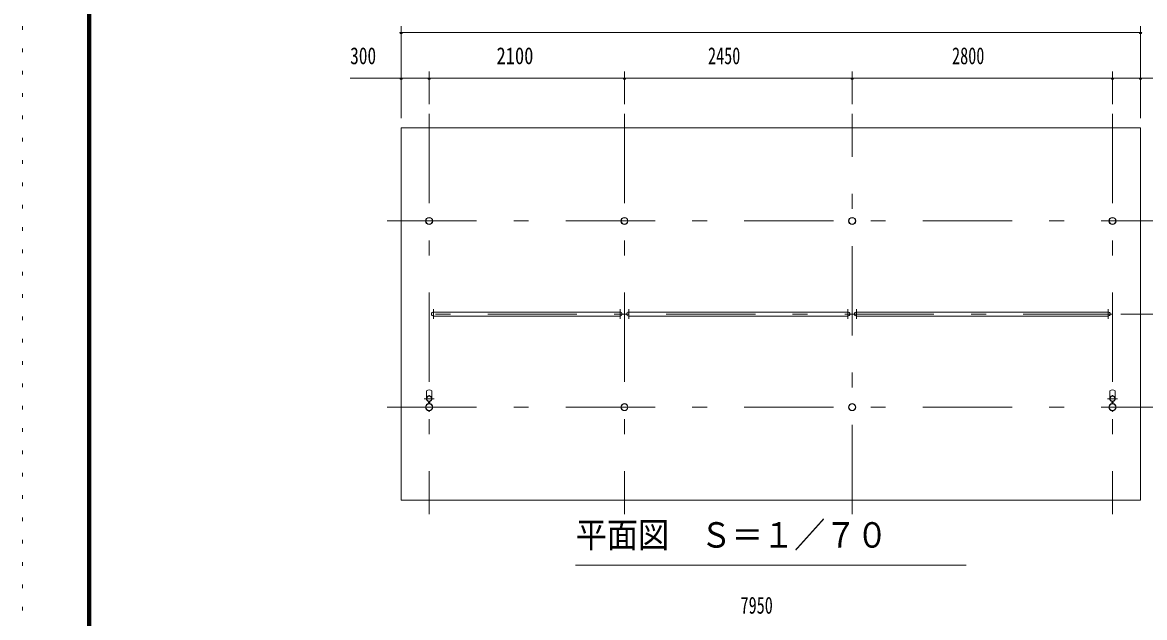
# Model space of a CAD drawing. Units: millimetres, scale not verified, with parts at other scales. Extents: x -32624 to 32629, y -14700 to 14700.
# Drawn here: x -8951 to 3118, y -5654 to 741 of the extents above; entities that cross this region are included whole.
import ezdxf
from ezdxf.enums import TextEntityAlignment as Align

# ---------------------------------------------------------------- set-up
doc = ezdxf.new("R2010")
doc.units = ezdxf.units.MM
doc.header["$LTSCALE"] = 80
doc.linetypes.add('USER3', pattern=[24, 12, -5, 2, -5])
doc.linetypes.add('USER4', pattern=[3, 0.5, -2.5])
for name, color, linetype, lineweight in [('0-2_1-0BOLD', 7, 'Continuous', 18), ('0-3_1-2CENTER', 3, 'USER3', 18), ('0-5_1-5DIM', 3, 'Continuous', 18), ('0-C_F-F', 5, 'Continuous', 18), ('0-D_F-E_J_ADD', 5, 'USER4', 18)]:
    doc.layers.add(name, color=color, linetype=linetype, lineweight=lineweight)
doc.styles.add('ＭＳ ゴシック', font='')
doc.styles.get('ＭＳ ゴシック').set_extended_font_data('MS Gothic')

msp = doc.modelspace()

# ---------------------------------------------------------------- linework, layer by layer
at = {"layer": '0-2_1-0BOLD'}
for p, q in [((-4530.58, -2370.66), (-2523.29, -2370.66)), ((-2523.29, -2413.36), (-4530.58, -2413.36)), ((-2430.58, -2370.66), (-73.28, -2370.66)), ((-73.28, -2413.36), (-2430.58, -2413.36)), ((2726.71, -2370.66), (19.42, -2370.66)), ((19.42, -2413.36), (2726.71, -2413.36)), ((-4604.44, -3292.49), (-4604.44, -3216.97)), ((-4549.44, -3216.97), (-4549.44, -3292.49)), ((2745.56, -3216.97), (2745.56, -3292.49)), ((2800.57, -3292.49), (2800.57, -3216.97)), ((-4581.54, -3330.74), (-4581.54, -3352.53)), ((-4579.94, -3353.98), (-4579.94, -3329.34)), ((-4573.94, -3353.98), (-4573.94, -3329.34)), ((-4572.34, -3330.74), (-4572.34, -3352.53)), ((2768.47, -3352.53), (2768.47, -3330.74)), ((2770.06, -3329.34), (2770.06, -3353.98)), ((2776.06, -3353.98), (2776.06, -3329.34)), ((2777.67, -3330.74), (2777.67, -3352.53))]:
    msp.add_line(p, q, dxfattribs=at)
msp.add_lwpolyline([(-4876.93, -392.01), (-4876.93, -4392.01), (3073.06, -4392.01), (3073.06, -392.01)], close=True, dxfattribs=at)
for centre, radius in [((-4576.94, -1392.01), 38.15), ((-4576.94, -1392.01), 35.35), ((-2476.93, -1392.01), 38.15), ((-2476.93, -1392.01), 35.35), ((-26.93, -1392.01), 38.15), ((-26.93, -1392.01), 35.35), ((2773.07, -1392.01), 38.15), ((2773.07, -1392.01), 35.35), ((-4576.94, -3392.01), 38.15), ((-4576.94, -3392.01), 35.35), ((-4576.94, -3302.01), 27.5), ((-4576.94, -3270.66), 2.25), ((-2476.93, -3392.01), 38.15), ((-2476.93, -3392.01), 35.35), ((-26.93, -3392.01), 38.15), ((-26.93, -3392.01), 35.35), ((2773.07, -3392.01), 38.15), ((2773.07, -3392.01), 35.35), ((2773.07, -3302.01), 27.5), ((2773.07, -3270.66), 2.25), ((-4576.94, -3434.01), 2.25), ((2773.07, -3434.01), 2.25)]:
    msp.add_circle(centre, radius, dxfattribs=at)
for centre, radius, start, end in [((-4530.58, -2392.01), 21.35, 90, 270), ((-2523.29, -2392.01), 21.35, 270, 90), ((-2430.58, -2392.01), 21.35, 90, 270), ((-73.28, -2392.01), 21.35, 270, 90), ((19.42, -2392.01), 21.35, 90, 270), ((2726.71, -2392.01), 21.35, 270, 90), ((-4576.94, -3252.47), 44.9, 52.23546, 127.76454), ((2773.07, -3252.47), 44.9, 52.23546, 127.76454), ((-4576.94, -3392.01), 39.75, 96.64514, 265.61671), ((-4576.94, -3302.01), 29.1, 95.93016, 260.90512), ((-4576.94, -3319.41), 44.9, 109.58864, 127.76454), ((-4576.94, -3270.66), 3.85, 321.34222, 270), ((-4576.94, -3302.01), 29.1, 279.09488, 90), ((-4576.94, -3392.01), 39.75, 270, 83.35486), ((-4576.94, -3319.41), 44.9, 52.23546, 70.41136), ((2773.07, -3392.01), 39.75, 96.64514, 265.61671), ((2773.07, -3302.01), 29.1, 95.93016, 260.90512), ((2773.07, -3319.41), 44.9, 109.58864, 127.76454), ((2773.07, -3270.66), 3.85, 321.34222, 270), ((2773.07, -3302.01), 29.1, 279.09488, 90), ((2773.07, -3392.01), 39.75, 270, 83.35486), ((2773.07, -3319.41), 44.9, 52.23546, 70.41136), ((-4576.94, -3434.01), 3.85, 90, 37.90752), ((2773.07, -3434.01), 3.85, 90, 37.90752)]:
    msp.add_arc(centre, radius, start, end, dxfattribs=at)
at = {"layer": '0-3_1-2CENTER'}
for p, q in [((-4576.94, -242.01), (-4576.94, -4542.01)), ((-2476.93, -242.01), (-2476.93, -4542.01)), ((-26.93, -4542.01), (-26.93, -242.01)), ((2773.07, -242.01), (2773.07, -4542.01)), ((-5026.93, -1392.01), (3223.07, -1392.01)), ((2773.06, -2392.01), (-4576.93, -2392.01)), ((-4530.58, -2443.36), (-4530.58, -2340.66)), ((-2523.29, -2340.66), (-2523.29, -2443.36)), ((-2430.58, -2443.36), (-2430.58, -2340.66)), ((-73.28, -2340.66), (-73.28, -2443.36)), ((19.42, -2340.66), (19.42, -2443.36)), ((2726.71, -2443.36), (2726.71, -2340.66)), ((-4521.94, -3302.01), (-4631.94, -3302.01)), ((-4566.18, -3341.68), (-4587.7, -3341.68)), ((2718.07, -3302.01), (2828.07, -3302.01)), ((2762.3, -3341.68), (2783.83, -3341.68)), ((-5026.93, -3392.01), (3223.07, -3392.01))]:
    msp.add_line(p, q, dxfattribs=at)
at = {"layer": '0-5_1-5DIM'}
for p, q in [((-4862.94, 632.99), (-4890.94, 632.99)), ((-4876.94, 702.99), (-4876.94, -287.01)), ((3073.06, 632.99), (-4876.94, 632.99)), ((3087.06, 632.99), (3059.06, 632.99)), ((3073.06, -287.01), (3073.06, 702.99)), ((-5426.44, 142.99), (3622.56, 142.99)), ((-4862.94, 142.99), (-4890.94, 142.99)), ((-4562.94, 142.99), (-4590.94, 142.99)), ((-4576.94, 212.99), (-4576.94, -137.01)), ((-2462.93, 142.99), (-2490.93, 142.99)), ((-2476.93, 212.99), (-2476.93, -137.01)), ((-12.93, 142.99), (-40.93, 142.99)), ((-26.93, -137.01), (-26.93, 212.99)), ((2787.07, 142.99), (2759.07, 142.99)), ((2773.07, 212.99), (2773.07, -137.01)), ((3087.06, 142.99), (3059.06, 142.99)), ((4150.06, -2392.01), (2861.46, -2392.01)), ((-3001.94, -5092.01), (1198.06, -5092.01))]:
    msp.add_line(p, q, dxfattribs=at)
for centre in [(-4876.94, 632.99), (3073.06, 632.99), (-4876.94, 142.99), (-4576.94, 142.99), (-2476.93, 142.99), (-26.93, 142.99), (2773.07, 142.99), (3073.06, 142.99)]:
    msp.add_arc(centre, 14, 180, 0, dxfattribs=at)
at = {"layer": '0-C_F-F'}
for points in [[(-8251.4, 14140.45), (31928.6, 14140.45), (31928.6, -13999.55), (-8251.4, -13999.55)], [(-8247.9, 14136.95), (-8247.9, -13996.05), (31925.1, -13996.05), (31925.1, 14136.95)], [(-8244.4, 14133.44), (31921.6, 14133.44), (31921.6, -13992.55), (-8244.4, -13992.55)], [(-8240.9, 14129.95), (31918.1, 14129.95), (31918.1, -13989.05), (-8240.9, -13989.05)], [(-8237.4, 14126.44), (31914.6, 14126.44), (31914.6, -13985.55), (-8237.4, -13985.55)], [(-8233.9, 14122.95), (31911.1, 14122.95), (31911.1, -13982.05), (-8233.9, -13982.05)], [(-8230.4, 14119.45), (-8230.4, -13978.55), (31907.6, -13978.55), (31907.6, 14119.45)], [(-8226.9, 14115.95), (-8226.9, -13975.05), (31904.1, -13975.05), (31904.1, 14115.95)], [(-8223.4, 14112.45), (31900.6, 14112.45), (31900.6, -13971.55), (-8223.4, -13971.55)], [(-8219.9, 14108.95), (-8219.9, -13968.05), (31897.1, -13968.05), (31897.1, 14108.95)], [(-8216.4, 14105.45), (31893.6, 14105.45), (31893.6, -13964.55), (-8216.4, -13964.55)]]:
    msp.add_lwpolyline(points, close=True, dxfattribs=at)
at = {"layer": '0-D_F-E_J_ADD'}
msp.add_lwpolyline([(-8951.4, 14700.45), (32628.6, 14700.45), (32628.6, -14699.55), (-8951.4, -14699.55)], close=True, dxfattribs=at)

# ---------------------------------------------------------------- texts
at = {"layer": '0-5_1-5DIM', "color": 7, "style": 'ＭＳ ゴシック'}
for s, height, width, p in [('300', 182.3, 0.75, (-5426.44, 237.86)), ('2100', 182.3, 0.8, (-3852.44, 237.86)), ('2450', 182.3, 0.7, (-1577.43, 237.86)), ('2800', 182.3, 0.7, (1047.57, 237.86)), ('平面図\u3000Ｓ＝１／７０', 273.5, 0.9, (-3001.94, -4984.7)), ('7950', 182.3, 0.7, (-1227.44, -5667.14))]:
    msp.add_text(s, height=height, dxfattribs=dict(at, width=width)).set_placement(p, align=Align.BOTTOM_LEFT)

doc.saveas('drawing.dxf')
